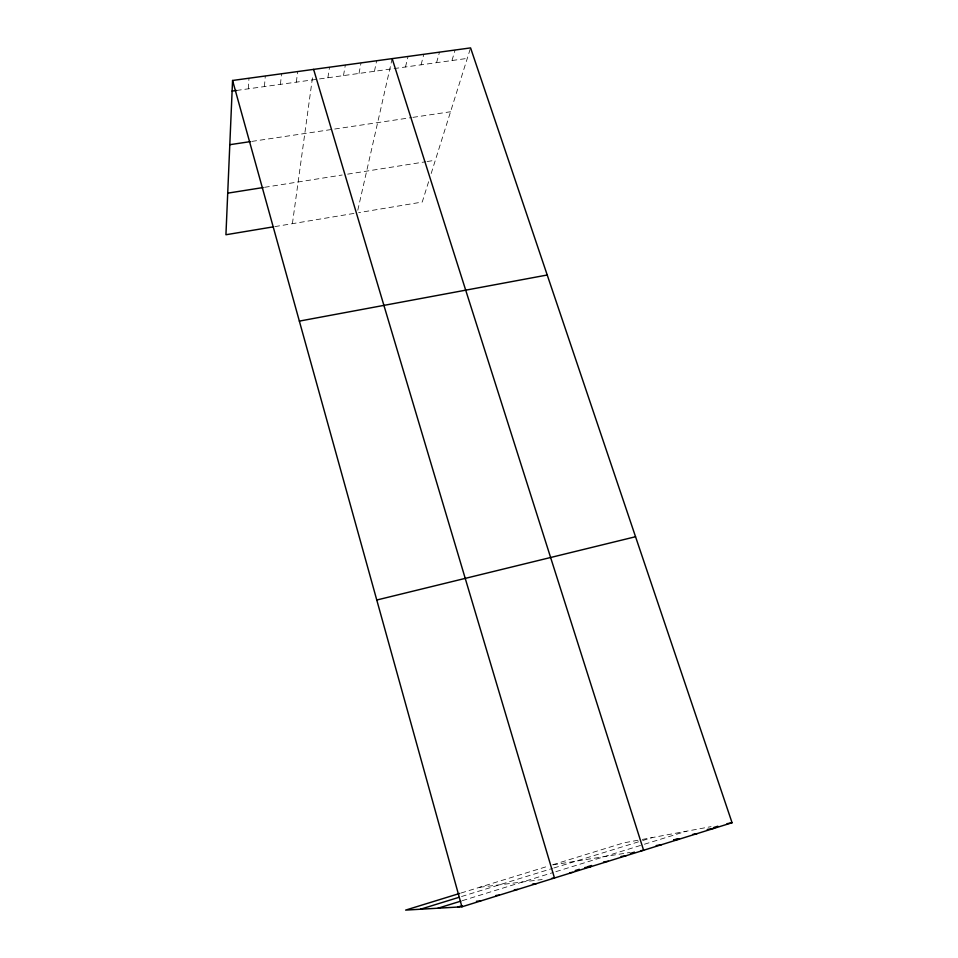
<?xml version="1.0" encoding="UTF-8"?>
<svg xmlns="http://www.w3.org/2000/svg" width="958" height="958" viewBox="0 0 958 958"><rect width="100%" height="100%" fill="white"/><g stroke="black" fill="none" stroke-linecap="round" stroke-linejoin="round"><path stroke-width="0.72" stroke-dasharray="4.79 3.59" d="M248.326 88.819L248.984 78.233M264.432 86.579L265.294 75.993M280.443 84.352L281.508 73.778M296.357 82.148L297.615 71.575M292.406 223.669L312.895 74.664M327.875 77.766L329.528 67.204M343.491 75.598L345.335 65.036M359.011 73.443L361.034 62.893M374.446 71.299L376.65 60.749M357.789 210.221L392.157 58.63M405.474 66.988L408.048 56.462M421.065 64.821L423.831 54.295M436.573 62.665L439.506 52.151M451.972 60.534L455.086 50.02M428.609 181.721L422.239 202.042L358.651 212.64M431.184 173.506L470.162 49.217M461.528 896.532L552.491 868.415M553.88 867.984L641.285 840.968M642.65 840.549L652.254 837.579M462.307 900.676L553.125 872.522M555.868 871.672L643.081 844.645M644.435 844.226L686.239 831.269M461.049 893.012L548.742 865.972M552.91 864.691L623.49 842.932L641.034 839.675M642.243 839.447L711.064 826.646M274.838 226.603L354.34 213.359M552.862 864.894L629.957 852.464M264.564 187.313L342.198 175.003M347.646 174.14L425.843 161.734M427.196 161.519L435.351 160.226M251.834 141.401L411.449 117.583M412.898 117.367L450.559 111.751M236.53 90.459L392.624 68.772M394.049 68.581L467.288 58.402M479.695 887.264L542.204 879.528"/><path stroke-width="1.44" d="M459.708 893.431L405.629 910.1L461.924 906.807L732.068 822.742L470.582 47.9L232.566 80.472L225.932 234.746L273.365 226.842M457.924 907.034L462.199 905.705M575.207 870.571L579.303 869.301M587.458 866.762L591.517 865.493M630.46 853.386L634.459 852.141M673.785 839.915L677.821 838.657M713.854 827.449L717.829 826.215M420.418 909.238L458.894 897.347M437.998 908.208L460.882 901.119M376.769 600.019L635.549 536.731M299.351 321.11L547.222 275.006M726.99 823.688L732.068 822.742M707.244 829.508L714.644 828.167M692.778 834.394L697.089 833.628M673.833 840.094L679.402 839.136M656.194 845.579L661.571 844.681M641.022 850.692L643.608 850.273L392.157 58.63M227.717 193.157L263.163 187.54M621.047 856.512L626.053 855.734M229.8 144.694L250.469 141.604M603.54 861.949L608.354 861.242M584.751 867.601L590.535 866.786M232.111 91.07L236.53 90.459M569.806 872.738L572.573 872.379M551.832 878.33L554.478 878.007L313.613 69.383M532.468 884.114L536.24 883.683M514.29 889.766L517.871 889.395M495.969 895.455L499.369 895.155M476.449 901.274L480.712 900.963M232.566 80.472L461.924 906.807"/></g></svg>
